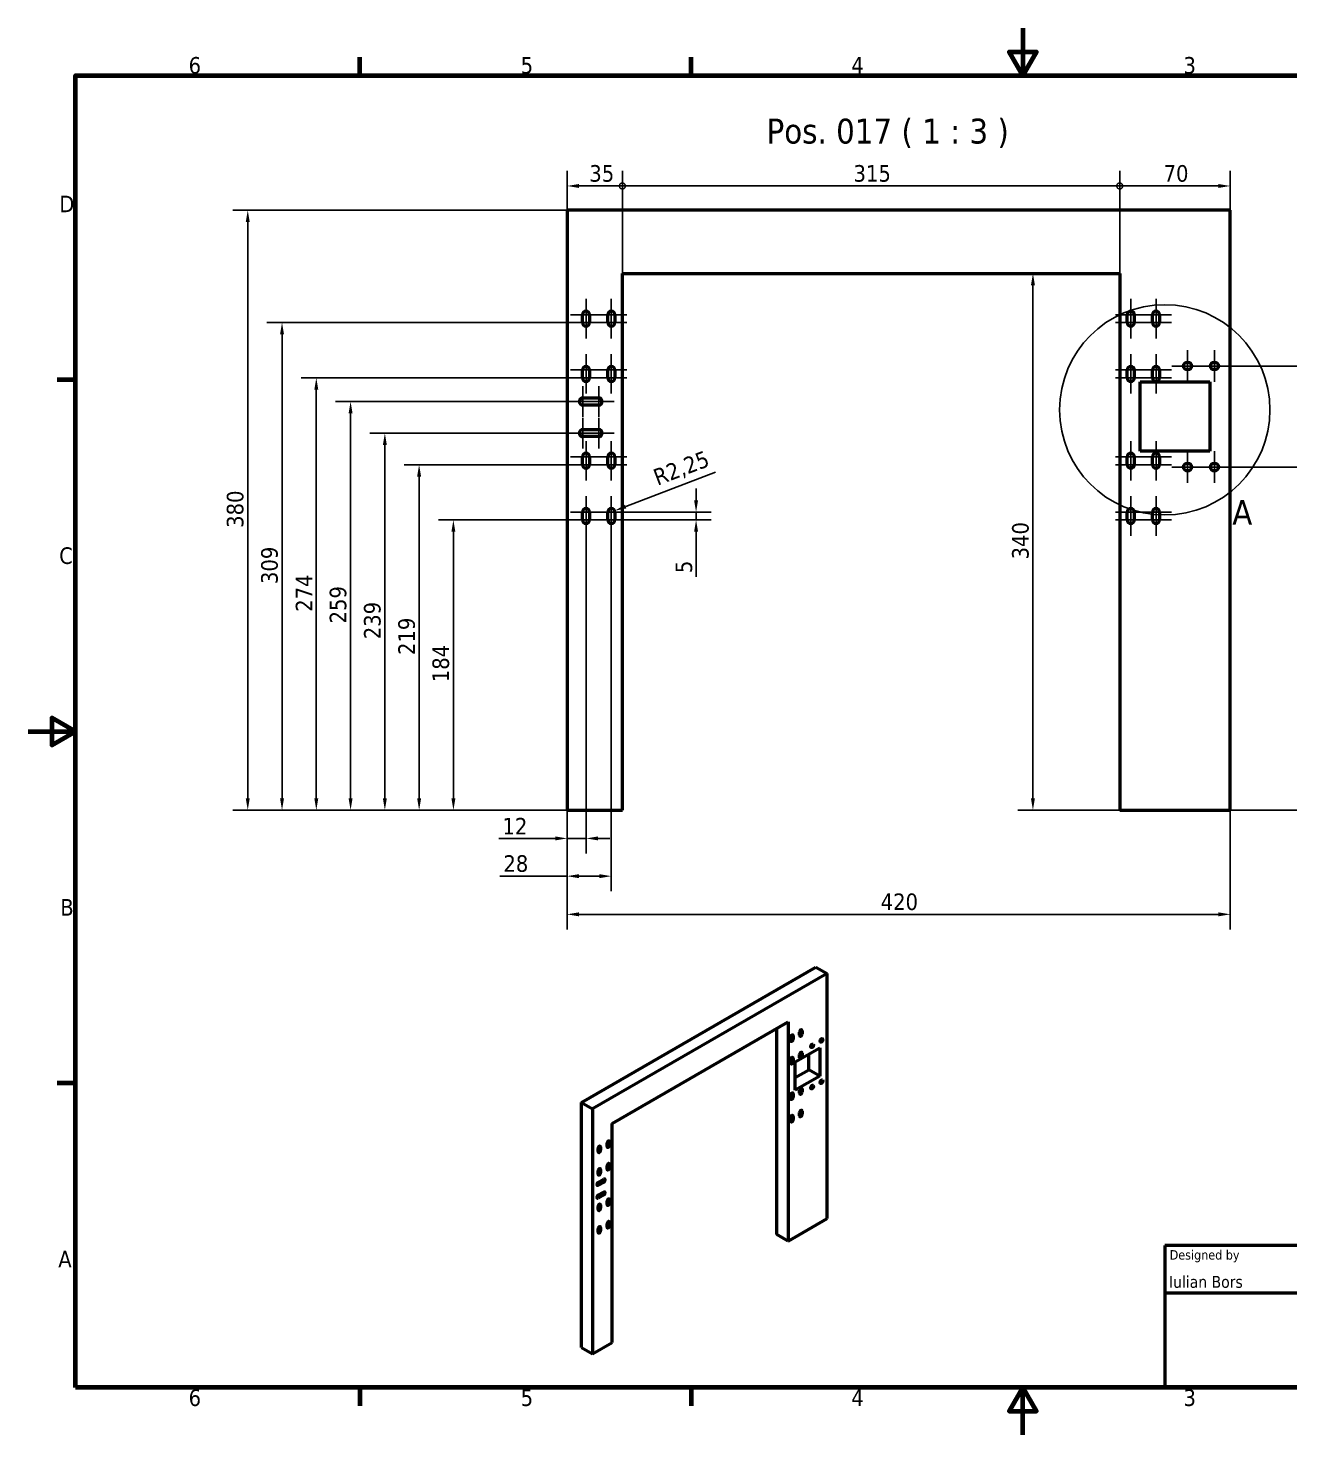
# Model space of a CAD drawing. Header units: millimetres. Extents: x 0 to 1260, y 0 to 891.
# Drawn here: x 0 to 799, y 0 to 891 of the extents above; entities that cross this region are included whole.
import ezdxf
from ezdxf.enums import TextEntityAlignment as Align

# ---------------------------------------------------------------- set-up
doc = ezdxf.new("R2010")
doc.units = ezdxf.units.MM
doc.header["$LTSCALE"] = 3
for name, color, linetype, lineweight in [('Border (ISO)', 7, 'Continuous', 70), ('Center Mark (ISO)', 7, 'Continuous', 25), ('Detail Boundary (ISO)', 7, 'Continuous', 25), ('Dimension (ISO)', 7, 'Continuous', 25), ('Symbol (ISO)', 7, 'Continuous', 25), ('Title (ISO)', 7, 'Continuous', 50), ('Visible (ISO)', 7, 'Continuous', 50), ('Visible Narrow (ISO)', 7, 'Continuous', 35)]:
    doc.layers.add(name, color=color, linetype=linetype, lineweight=lineweight)
doc.styles.add('Label Text (ISO)', font='tahoma.ttf')
doc.styles.add('Note Text (ISO)', font='tahoma.ttf')
doc.styles.add('Text Style39', font='tahoma.ttf')
doc.styles.add('Text Style41', font='tahoma.ttf')
doc.dimstyles.new('Default (ISO)', dxfattribs={"dimscale": 3, "dimtxt": 3.5, "dimasz": 2.5, "dimexe": 3.175, "dimexo": 0, "dimgap": 0.762, "dimtad": 1, "dimrnd": 1e-08, "dimzin": 0, "dimtxsty": 'Note Text (ISO)', "dimcen": 0.09, "dimdle": 10, "dimclrd": 256, "dimclre": 256, "dimclrt": 256, "dimazin": 0, "dimtfac": 1.001486, "dimtmove": 0, "dimatfit": 3, "dimfxl": 1, "dimtolj": 1, "dimtzin": 0, "dimlwd": -1, "dimlwe": -1, "dimarcsym": 0})

# ---------------------------------------------------------------- blocks, each defined once
blk = doc.blocks.new('Borders Default Border')
at = {"layer": 'Border (ISO)'}
for p, q in [((70, 287), (70, 290.9)), ((140, 287), (140, 290.9)), ((10, 222.75), (6.1, 222.75)), ((10, 74.25), (6.1, 74.25)), ((70, 10), (70, 6.1)), ((140, 10), (140, 6.1))]:
    blk.add_line(p, q, dxfattribs=at)
at = {"layer": 'Border (ISO)', "flags": 128}
for points in [[(210, 297), (210, 287), (207.11, 292), (212.89, 292), (210, 287)], [(10, 10), (10, 287), (410, 287), (410, 10), (10, 10)], [(0, 148.5), (10, 148.5), (5, 151.39), (5, 145.61), (10, 148.5)], [(210, 0), (210, 10), (207.11, 5), (212.89, 5), (210, 10)]]:
    blk.add_lwpolyline(points, dxfattribs=at)
at = {"layer": 'Border (ISO)', "char_height": 3.5, "attachment_point": 7, "style": 'Note Text (ISO)'}
for s, insert in [('6', (33.88, 287.33)), ('5', (103.98, 287.33)), ('4', (173.78, 287.4)), ('3', (243.91, 287.33)), ('D', (6.57, 258.13)), ('C', (6.56, 183.81)), ('B', (6.78, 109.63)), ('A', (6.36, 35.38)), ('6', (33.88, 6.03)), ('5', (103.98, 6.03)), ('4', (173.78, 6.1)), ('3', (243.91, 6.03))]:
    blk.add_mtext(s, dxfattribs=dict(at, insert=insert))
blk = doc.blocks.new('Title Blocks ISO')
at = {"layer": 'Title (ISO)'}
for p, q in [((270.07, 130), (100.07, 130)), ((100.07, 130), (100.07, 100)), ((132.07, 120), (132.07, 130)), ((157.07, 120), (157.07, 130)), ((197.07, 120), (197.07, 130)), ((220.07, 120), (220.07, 130)), ((250.07, 120), (250.07, 130)), ((270.07, 100), (270.07, 130)), ((100.07, 120), (270.07, 120)), ((175.07, 120), (175.07, 100)), ((270.07, 110), (175.07, 110)), ((235.07, 100), (235.07, 110)), ((250.07, 100), (250.07, 110)), ((100.07, 100), (270.07, 100))]:
    blk.add_line(p, q, dxfattribs=at)
at = {"layer": 'Title (ISO)', "style": 'Text Style41'}
for s, p in [('Designed by', (101.07, 129)), ('Checked by', (133.07, 129)), ('Approved by', (158.07, 129)), ('Date', (221.07, 129))]:
    blk.add_text(s, height=2, dxfattribs=at).set_placement(p, align=Align.TOP_LEFT)
blk.add_text('Date', height=2, dxfattribs=at).set_placement((196.07, 129), align=Align.TOP_RIGHT)
for s, p in [('Edition', (242.57, 109)), ('Sheet', (260.07, 109))]:
    blk.add_text(s, height=2, dxfattribs=at).set_placement(p, align=Align.TOP_CENTER)
at = {"layer": 'Title (ISO)', "style": 'Note Text (ISO)'}
blk.add_text('1 / 1 ', height=3.5, dxfattribs=at).set_placement((260.07, 103.5), align=Align.MIDDLE_CENTER)
at = {"layer": 'Title (ISO)'}
for tag, p, height, style in [('AUTHOR_001', (100.92, 121.05), 2.5, 'Text Style39'), ('CREATION_DATE_001', (220.89, 121.05), 2.5, 'Text Style39'), ('COMPANY_001', (128.19, 108.21), 3.5, 'Note Text (ISO)'), ('PART_NUMBER_001', (175.88, 103.25), 3.5, 'Note Text (ISO)')]:
    blk.add_attdef(tag, p, '', height=height, dxfattribs=dict(at, style=style))
at = {"layer": 'Title (ISO)', "style": 'Text Style39'}
for tag, p in [('CHECKED_BY', (133.07, 121)), ('ENG_APPROVED_BY', (158.07, 121))]:
    blk.add_attdef(tag, text='', height=2.5, dxfattribs=at).set_placement(p, align=Align.BOTTOM_LEFT)
blk.add_attdef('ENG_APPROVAL_DATE', text='', height=2.5, dxfattribs=at).set_placement((196.07, 121), align=Align.BOTTOM_RIGHT)
at = {"layer": 'Title (ISO)', "style": 'Note Text (ISO)'}
for tag, p in [('TITLE', (222.57, 115)), ('REVISION_NUMBER', (242.57, 103.5))]:
    blk.add_attdef(tag, text='', height=3.5, dxfattribs=at).set_placement(p, align=Align.MIDDLE_CENTER)
blk = doc.blocks.new('_DotSmall')
at = {"color": 0, "linetype": 'ByBlock', "const_width": 0.5}
blk.add_lwpolyline([(-0.0625, 0, 1), (0.0625, 0, 1)], format="xyb", close=True, dxfattribs=at)
blk = doc.blocks.new('*D6')
at = {"layer": 'Defpoints', "color": 0, "transparency": 16777216}
for p in [(376.34, 791.02), (341.34, 395.69), (376.34, 395.69)]:
    blk.add_point(p, dxfattribs=at)
at = {"layer": 'Dimension (ISO)', "transparency": 16777216}
for p, q in [((341.34, 395.69), (341.34, 800.55)), ((376.34, 395.69), (376.34, 800.55)), ((348.84, 791.02), (376.34, 791.02))]:
    blk.add_line(p, q, dxfattribs=at)
blk.add_solid([(348.84, 792.27), (348.84, 789.77), (341.34, 791.02)], dxfattribs=at)
at = {"layer": 'Dimension (ISO)', "transparency": 16777216, "xscale": 7.5, "yscale": 7.5, "zscale": 7.5}
blk.add_blockref('_DotSmall', (376.34, 791.02), dxfattribs=at)
at = {"layer": 'Dimension (ISO)', "transparency": 16777216, "insert": (355.42, 804.25), "char_height": 10.5, "attachment_point": 1, "style": 'Note Text (ISO)'}
blk.add_mtext('\\A1;35', dxfattribs=at)
blk = doc.blocks.new('*D8')
at = {"layer": 'Defpoints', "color": 0, "transparency": 16777216}
for p in [(691.34, 791.02), (376.34, 395.69), (691.34, 395.69)]:
    blk.add_point(p, dxfattribs=at)
at = {"layer": 'Dimension (ISO)', "transparency": 16777216}
for p, q in [((376.34, 395.69), (376.34, 800.55)), ((691.34, 395.69), (691.34, 800.55)), ((376.34, 791.02), (691.34, 791.02))]:
    blk.add_line(p, q, dxfattribs=at)
at = {"layer": 'Dimension (ISO)', "transparency": 16777216, "xscale": 7.5, "yscale": 7.5, "zscale": 7.5, "rotation": 180}
blk.add_blockref('_DotSmall', (376.34, 791.02), dxfattribs=at)
at = {"layer": 'Dimension (ISO)', "transparency": 16777216, "xscale": 7.5, "yscale": 7.5, "zscale": 7.5}
blk.add_blockref('_DotSmall', (691.34, 791.02), dxfattribs=at)
at = {"layer": 'Dimension (ISO)', "transparency": 16777216, "insert": (522.76, 804.25), "char_height": 10.5, "attachment_point": 1, "style": 'Note Text (ISO)'}
blk.add_mtext('\\A1;315', dxfattribs=at)
blk = doc.blocks.new('*D9')
at = {"layer": 'Defpoints', "color": 0, "transparency": 16777216}
for p in [(761.34, 791.02), (691.34, 395.69), (761.34, 395.69)]:
    blk.add_point(p, dxfattribs=at)
at = {"layer": 'Dimension (ISO)', "transparency": 16777216}
for p, q in [((691.34, 395.69), (691.34, 800.55)), ((761.34, 395.69), (761.34, 800.55)), ((691.34, 791.02), (753.84, 791.02))]:
    blk.add_line(p, q, dxfattribs=at)
blk.add_solid([(753.84, 792.27), (753.84, 789.77), (761.34, 791.02)], dxfattribs=at)
at = {"layer": 'Dimension (ISO)', "transparency": 16777216, "xscale": 7.5, "yscale": 7.5, "zscale": 7.5, "rotation": 180}
blk.add_blockref('_DotSmall', (691.34, 791.02), dxfattribs=at)
at = {"layer": 'Dimension (ISO)', "transparency": 16777216, "insert": (719.13, 804.24), "char_height": 10.5, "attachment_point": 1, "style": 'Note Text (ISO)'}
blk.add_mtext('\\A1;70', dxfattribs=at)
blk = doc.blocks.new('*D10')
at = {"layer": 'Defpoints', "color": 0, "transparency": 16777216}
for p in [(341.34, 395.69), (761.34, 395.69), (761.34, 329.69)]:
    blk.add_point(p, dxfattribs=at)
at = {"layer": 'Dimension (ISO)', "transparency": 16777216}
for p, q in [((341.34, 395.69), (341.34, 320.17)), ((761.34, 395.69), (761.34, 320.17)), ((348.84, 329.69), (753.84, 329.69))]:
    blk.add_line(p, q, dxfattribs=at)
for points in [[(348.84, 330.94), (348.84, 328.44), (341.34, 329.69)], [(753.84, 330.94), (753.84, 328.44), (761.34, 329.69)]]:
    blk.add_solid(points, dxfattribs=at)
at = {"layer": 'Dimension (ISO)', "transparency": 16777216, "insert": (539.95, 342.92), "char_height": 10.5, "attachment_point": 1, "style": 'Note Text (ISO)'}
blk.add_mtext('\\A1;420', dxfattribs=at)
blk = doc.blocks.new('*D11')
at = {"layer": 'Defpoints', "color": 0, "transparency": 16777216}
for p in [(269.34, 579.49), (343.59, 579.49), (341.34, 395.69)]:
    blk.add_point(p, dxfattribs=at)
at = {"layer": 'Dimension (ISO)', "transparency": 16777216}
for p, q in [((343.59, 579.49), (259.81, 579.49)), ((269.34, 403.19), (269.34, 571.99)), ((341.34, 395.69), (259.81, 395.69))]:
    blk.add_line(p, q, dxfattribs=at)
for points in [[(268.09, 571.99), (270.59, 571.99), (269.34, 579.49)], [(268.09, 403.19), (270.59, 403.19), (269.34, 395.69)]]:
    blk.add_solid(points, dxfattribs=at)
at = {"layer": 'Dimension (ISO)', "transparency": 16777216, "insert": (256.07, 476.74), "char_height": 10.5, "attachment_point": 1, "rotation": 90, "style": 'Note Text (ISO)'}
blk.add_mtext('\\A1;184', dxfattribs=at)
blk = doc.blocks.new('*D12')
at = {"layer": 'Defpoints', "color": 0, "transparency": 16777216}
for p in [(247.63, 614.49), (343.59, 614.49), (341.34, 395.69)]:
    blk.add_point(p, dxfattribs=at)
at = {"layer": 'Dimension (ISO)', "transparency": 16777216}
for p, q in [((343.59, 614.49), (238.11, 614.49)), ((247.63, 403.19), (247.63, 606.99)), ((341.34, 395.69), (238.11, 395.69))]:
    blk.add_line(p, q, dxfattribs=at)
for points in [[(246.38, 606.99), (248.88, 606.99), (247.63, 614.49)], [(246.38, 403.19), (248.88, 403.19), (247.63, 395.69)]]:
    blk.add_solid(points, dxfattribs=at)
at = {"layer": 'Dimension (ISO)', "transparency": 16777216, "insert": (234.42, 493.95), "char_height": 10.5, "attachment_point": 1, "rotation": 90, "style": 'Note Text (ISO)'}
blk.add_mtext('\\A1;219', dxfattribs=at)
blk = doc.blocks.new('*D13')
at = {"layer": 'Defpoints', "color": 0, "transparency": 16777216}
for p in [(225.92, 634.5), (346.34, 634.5), (341.34, 395.69)]:
    blk.add_point(p, dxfattribs=at)
at = {"layer": 'Dimension (ISO)', "transparency": 16777216}
for p, q in [((346.34, 634.5), (216.4, 634.5)), ((225.92, 403.19), (225.92, 627)), ((341.34, 395.69), (216.4, 395.69))]:
    blk.add_line(p, q, dxfattribs=at)
for points in [[(224.67, 627), (227.17, 627), (225.92, 634.5)], [(224.67, 403.19), (227.17, 403.19), (225.92, 395.69)]]:
    blk.add_solid(points, dxfattribs=at)
at = {"layer": 'Dimension (ISO)', "transparency": 16777216, "insert": (212.7, 503.96), "char_height": 10.5, "attachment_point": 1, "rotation": 90, "style": 'Note Text (ISO)'}
blk.add_mtext('\\A1;239', dxfattribs=at)
blk = doc.blocks.new('*D14')
at = {"layer": 'Defpoints', "color": 0, "transparency": 16777216}
for p in [(204.21, 654.5), (341.59, 654.5), (341.34, 395.69)]:
    blk.add_point(p, dxfattribs=at)
at = {"layer": 'Dimension (ISO)', "transparency": 16777216}
for p, q in [((341.59, 654.5), (194.69, 654.5)), ((204.21, 403.19), (204.21, 647)), ((341.34, 395.69), (194.69, 395.69))]:
    blk.add_line(p, q, dxfattribs=at)
for points in [[(202.96, 647), (205.46, 647), (204.21, 654.5)], [(202.96, 403.19), (205.46, 403.19), (204.21, 395.69)]]:
    blk.add_solid(points, dxfattribs=at)
at = {"layer": 'Dimension (ISO)', "transparency": 16777216, "insert": (190.99, 513.96), "char_height": 10.5, "attachment_point": 1, "rotation": 90, "style": 'Note Text (ISO)'}
blk.add_mtext('\\A1;259', dxfattribs=at)
blk = doc.blocks.new('*D15')
at = {"layer": 'Defpoints', "color": 0, "transparency": 16777216}
for p in [(182.5, 669.49), (343.59, 669.49), (341.34, 395.69)]:
    blk.add_point(p, dxfattribs=at)
at = {"layer": 'Dimension (ISO)', "transparency": 16777216}
for p, q in [((343.59, 669.49), (172.98, 669.49)), ((182.5, 403.19), (182.5, 661.99)), ((341.34, 395.69), (172.98, 395.69))]:
    blk.add_line(p, q, dxfattribs=at)
for points in [[(181.25, 661.99), (183.75, 661.99), (182.5, 669.49)], [(181.25, 403.19), (183.75, 403.19), (182.5, 395.69)]]:
    blk.add_solid(points, dxfattribs=at)
at = {"layer": 'Dimension (ISO)', "transparency": 16777216, "insert": (169.5, 521.33), "char_height": 10.5, "attachment_point": 1, "rotation": 90, "style": 'Note Text (ISO)'}
blk.add_mtext('\\A1;274', dxfattribs=at)
blk = doc.blocks.new('*D16')
at = {"layer": 'Defpoints', "color": 0, "transparency": 16777216}
for p in [(160.8, 704.49), (343.59, 704.49), (341.34, 395.69)]:
    blk.add_point(p, dxfattribs=at)
at = {"layer": 'Dimension (ISO)', "transparency": 16777216}
for p, q in [((343.59, 704.49), (151.27, 704.49)), ((160.8, 403.19), (160.8, 696.99)), ((341.34, 395.69), (151.27, 395.69))]:
    blk.add_line(p, q, dxfattribs=at)
for points in [[(159.55, 696.99), (162.05, 696.99), (160.8, 704.49)], [(159.55, 403.19), (162.05, 403.19), (160.8, 395.69)]]:
    blk.add_solid(points, dxfattribs=at)
at = {"layer": 'Dimension (ISO)', "transparency": 16777216, "insert": (147.57, 538.91), "char_height": 10.5, "attachment_point": 1, "rotation": 90, "style": 'Note Text (ISO)'}
blk.add_mtext('\\A1;309', dxfattribs=at)
blk = doc.blocks.new('*D17')
at = {"layer": 'Defpoints', "color": 0, "transparency": 16777216}
for p in [(139.09, 775.69), (341.34, 775.69), (341.34, 395.69)]:
    blk.add_point(p, dxfattribs=at)
at = {"layer": 'Dimension (ISO)', "transparency": 16777216}
for p, q in [((341.34, 775.69), (129.56, 775.69)), ((139.09, 403.19), (139.09, 768.19)), ((341.34, 395.69), (129.56, 395.69))]:
    blk.add_line(p, q, dxfattribs=at)
for points in [[(137.84, 768.19), (140.34, 768.19), (139.09, 775.69)], [(137.84, 403.19), (140.34, 403.19), (139.09, 395.69)]]:
    blk.add_solid(points, dxfattribs=at)
at = {"layer": 'Dimension (ISO)', "transparency": 16777216, "insert": (125.82, 574.5), "char_height": 10.5, "attachment_point": 1, "rotation": 90, "style": 'Note Text (ISO)'}
blk.add_mtext('\\A1;380', dxfattribs=at)
blk = doc.blocks.new('*D18')
at = {"layer": 'Defpoints', "color": 0, "transparency": 16777216}
for p in [(379.09, 584.49), (379.09, 579.49), (423.04, 579.49)]:
    blk.add_point(p, dxfattribs=at)
at = {"layer": 'Dimension (ISO)', "transparency": 16777216}
for p, q in [((423.04, 591.99), (423.04, 599.49)), ((379.09, 584.49), (432.56, 584.49)), ((379.09, 579.49), (432.56, 579.49)), ((423.04, 584.49), (423.04, 579.49)), ((423.04, 571.99), (423.04, 543.51))]:
    blk.add_line(p, q, dxfattribs=at)
for points in [[(421.79, 591.99), (424.29, 591.99), (423.04, 584.49)], [(421.79, 571.99), (424.29, 571.99), (423.04, 579.49)]]:
    blk.add_solid(points, dxfattribs=at)
at = {"layer": 'Dimension (ISO)', "transparency": 16777216, "insert": (410.03, 545.8), "char_height": 10.5, "attachment_point": 1, "rotation": 90, "style": 'Note Text (ISO)'}
blk.add_mtext('\\A1;5', dxfattribs=at)
blk = doc.blocks.new('*D19')
at = {"layer": 'Defpoints', "color": 0, "transparency": 16777216}
for p in [(369.34, 584.49), (371.44, 585.29)]:
    blk.add_point(p, dxfattribs=at)
at = {"layer": 'Dimension (ISO)', "transparency": 16777216}
blk.add_line((435.4, 609.67), (378.45, 587.97), dxfattribs=at)
blk.add_solid([(378, 589.13), (378.89, 586.8), (371.44, 585.29)], dxfattribs=at)
at = {"layer": 'Dimension (ISO)', "transparency": 16777216, "insert": (394.84, 610.92), "char_height": 10.5, "attachment_point": 1, "rotation": 20.85786, "style": 'Note Text (ISO)'}
blk.add_mtext('\\A1;R2,25', dxfattribs=at)
blk = doc.blocks.new('*D20')
at = {"layer": 'Defpoints', "color": 0, "transparency": 16777216}
for p in [(636.37, 735.69), (636.37, 395.69), (691.34, 395.69)]:
    blk.add_point(p, dxfattribs=at)
at = {"layer": 'Dimension (ISO)', "transparency": 16777216}
for p, q in [((636.37, 728.19), (636.37, 403.19)), ((691.34, 395.69), (626.84, 395.69))]:
    blk.add_line(p, q, dxfattribs=at)
for points in [[(635.12, 728.19), (637.62, 728.19), (636.37, 735.69)], [(635.12, 403.19), (637.62, 403.19), (636.37, 395.69)]]:
    blk.add_solid(points, dxfattribs=at)
at = {"layer": 'Dimension (ISO)', "transparency": 16777216, "insert": (623.15, 554.5), "char_height": 10.5, "attachment_point": 1, "rotation": 90, "style": 'Note Text (ISO)'}
blk.add_mtext('\\A1;340', dxfattribs=at)
blk = doc.blocks.new('*D21')
at = {"layer": 'Defpoints', "color": 0, "transparency": 16777216}
for p in [(353.34, 569.49), (341.34, 395.69), (353.34, 377.78)]:
    blk.add_point(p, dxfattribs=at)
at = {"layer": 'Dimension (ISO)', "transparency": 16777216}
for p, q in [((353.34, 569.49), (353.34, 368.25)), ((341.34, 395.69), (341.34, 368.25)), ((333.84, 377.78), (298.13, 377.78)), ((353.34, 377.78), (341.34, 377.78)), ((360.84, 377.78), (368.34, 377.78))]:
    blk.add_line(p, q, dxfattribs=at)
for points in [[(333.84, 379.03), (333.84, 376.53), (341.34, 377.78)], [(360.84, 379.03), (360.84, 376.53), (353.34, 377.78)]]:
    blk.add_solid(points, dxfattribs=at)
at = {"layer": 'Dimension (ISO)', "transparency": 16777216, "insert": (300.42, 390.78), "char_height": 10.5, "attachment_point": 1, "style": 'Note Text (ISO)'}
blk.add_mtext('\\A1;12', dxfattribs=at)
blk = doc.blocks.new('*D22')
at = {"layer": 'Defpoints', "color": 0, "transparency": 16777216}
for p in [(369.34, 569.49), (341.34, 395.69), (369.34, 353.87)]:
    blk.add_point(p, dxfattribs=at)
at = {"layer": 'Dimension (ISO)', "transparency": 16777216}
for p, q in [((369.34, 569.49), (369.34, 344.34)), ((341.34, 395.69), (341.34, 344.34)), ((341.34, 353.87), (298.72, 353.87)), ((361.84, 353.87), (348.84, 353.87))]:
    blk.add_line(p, q, dxfattribs=at)
for points in [[(348.84, 355.12), (348.84, 352.62), (341.34, 353.87)], [(361.84, 355.12), (361.84, 352.62), (369.34, 353.87)]]:
    blk.add_solid(points, dxfattribs=at)
at = {"layer": 'Dimension (ISO)', "transparency": 16777216, "insert": (301, 367.13), "char_height": 10.5, "attachment_point": 1, "style": 'Note Text (ISO)'}
blk.add_mtext('\\A1;28', dxfattribs=at)
blk = doc.blocks.new('2dDetail0')
at = {"layer": 'Detail Boundary (ISO)'}
blk.add_circle((239.96, 216.41), 22.2, dxfattribs=at)
at = {"layer": 'Detail Boundary (ISO)', "insert": (254.21, 192.14), "char_height": 5.25, "attachment_point": 7, "style": 'Label Text (ISO)'}
blk.add_mtext('A', dxfattribs=at)
blk = doc.blocks.new('*D28')
at = {"layer": 'Defpoints', "color": 0, "transparency": 16777216}
for p in [(761.34, 613), (857.79, 613), (761.34, 395.69)]:
    blk.add_point(p, dxfattribs=at)
at = {"layer": 'Dimension (ISO)', "transparency": 16777216}
for p, q in [((761.34, 613), (867.31, 613)), ((857.79, 403.19), (857.79, 605.5)), ((761.34, 395.69), (867.31, 395.69))]:
    blk.add_line(p, q, dxfattribs=at)
for points in [[(856.54, 605.5), (859.04, 605.5), (857.79, 613)], [(856.54, 403.19), (859.04, 403.19), (857.79, 395.69)]]:
    blk.add_solid(points, dxfattribs=at)
at = {"layer": 'Dimension (ISO)', "transparency": 16777216, "insert": (844.78, 493.17), "char_height": 10.5, "attachment_point": 1, "rotation": 90, "style": 'Note Text (ISO)'}
blk.add_mtext('\\A1;217', dxfattribs=at)
blk = doc.blocks.new('*D29')
at = {"layer": 'Defpoints', "color": 0, "transparency": 16777216}
for p in [(761.34, 677), (879.49, 677), (761.34, 395.69)]:
    blk.add_point(p, dxfattribs=at)
at = {"layer": 'Dimension (ISO)', "transparency": 16777216}
for p, q in [((761.34, 677), (889.02, 677)), ((879.49, 403.19), (879.49, 669.5)), ((761.34, 395.69), (889.02, 395.69))]:
    blk.add_line(p, q, dxfattribs=at)
for points in [[(878.24, 669.5), (880.74, 669.5), (879.49, 677)], [(878.24, 403.19), (880.74, 403.19), (879.49, 395.69)]]:
    blk.add_solid(points, dxfattribs=at)
at = {"layer": 'Dimension (ISO)', "transparency": 16777216, "insert": (866.23, 525.49), "char_height": 10.5, "attachment_point": 1, "rotation": 90, "style": 'Note Text (ISO)'}
blk.add_mtext('\\A1;281', dxfattribs=at)

msp = doc.modelspace()

# ---------------------------------------------------------------- linework, layer by layer
at = {"layer": 'Center Mark (ISO)', "linetype": 'Continuous'}
for p, q in [((353.339, 719.494), (353.339, 694.744)), ((353.339, 719.244), (353.339, 694.494)), ((369.339, 719.494), (369.339, 694.744)), ((369.339, 719.244), (369.339, 694.494)), ((698.339, 719.494), (698.339, 694.744)), ((698.339, 719.244), (698.339, 694.494)), ((714.339, 719.494), (714.339, 694.744)), ((714.339, 719.244), (714.339, 694.494)), ((363.089, 709.494), (343.589, 709.494)), ((363.089, 704.494), (343.589, 704.494)), ((379.089, 709.494), (359.589, 709.494)), ((379.089, 704.494), (359.589, 704.494)), ((708.089, 709.494), (688.589, 709.494)), ((708.089, 704.494), (688.589, 704.494)), ((724.089, 709.494), (704.589, 709.494)), ((724.089, 704.494), (704.589, 704.494)), ((734.339, 687), (734.339, 667)), ((751.339, 687), (751.339, 667)), ((353.339, 684.494), (353.339, 659.744)), ((353.339, 684.244), (353.339, 659.494)), ((369.339, 684.494), (369.339, 659.744)), ((369.339, 684.244), (369.339, 659.494)), ((698.339, 684.494), (698.339, 659.744)), ((698.339, 684.244), (698.339, 659.494)), ((714.339, 684.494), (714.339, 659.744)), ((714.339, 684.244), (714.339, 659.494)), ((363.089, 674.494), (343.589, 674.494)), ((363.089, 669.494), (343.589, 669.494)), ((379.089, 674.494), (359.589, 674.494)), ((379.089, 669.494), (359.589, 669.494)), ((708.089, 674.494), (688.589, 674.494)), ((708.089, 669.494), (688.589, 669.494)), ((724.089, 674.494), (704.589, 674.494)), ((724.089, 669.494), (704.589, 669.494)), ((744.339, 677), (724.339, 677)), ((761.339, 677), (741.339, 677)), ((351.339, 664.25), (351.339, 644.75)), ((361.339, 664.25), (361.339, 644.75)), ((366.339, 654.5), (341.589, 654.5)), ((371.089, 654.5), (346.339, 654.5)), ((351.339, 644.25), (351.339, 624.75)), ((361.339, 644.25), (361.339, 624.75)), ((366.339, 634.5), (341.589, 634.5)), ((371.089, 634.5), (346.339, 634.5)), ((353.339, 629.494), (353.339, 604.744)), ((353.339, 629.244), (353.339, 604.494)), ((369.339, 629.494), (369.339, 604.744)), ((369.339, 629.244), (369.339, 604.494)), ((698.339, 629.494), (698.339, 604.744)), ((698.339, 629.244), (698.339, 604.494)), ((714.339, 629.494), (714.339, 604.744)), ((714.339, 629.244), (714.339, 604.494)), ((363.089, 619.494), (343.589, 619.494)), ((379.089, 619.494), (359.589, 619.494)), ((708.089, 619.494), (688.589, 619.494)), ((724.089, 619.494), (704.589, 619.494)), ((734.339, 623), (734.339, 603)), ((751.339, 623), (751.339, 603)), ((363.089, 614.494), (343.589, 614.494)), ((379.089, 614.494), (359.589, 614.494)), ((708.089, 614.494), (688.589, 614.494)), ((724.089, 614.494), (704.589, 614.494)), ((744.339, 613), (724.339, 613)), ((761.339, 613), (741.339, 613)), ((353.339, 594.494), (353.339, 569.744)), ((353.339, 594.244), (353.339, 569.494)), ((369.339, 594.494), (369.339, 569.744)), ((369.339, 594.244), (369.339, 569.494)), ((698.339, 594.494), (698.339, 569.744)), ((698.339, 594.244), (698.339, 569.494)), ((714.339, 594.494), (714.339, 569.744)), ((714.339, 594.244), (714.339, 569.494)), ((363.089, 584.494), (343.589, 584.494)), ((363.089, 579.494), (343.589, 579.494)), ((379.089, 584.494), (359.589, 584.494)), ((379.089, 579.494), (359.589, 579.494)), ((708.089, 584.494), (688.589, 584.494)), ((708.089, 579.494), (688.589, 579.494)), ((724.089, 584.494), (704.589, 584.494)), ((724.089, 579.494), (704.589, 579.494))]:
    msp.add_line(p, q, dxfattribs=at)
at = {"layer": 'Visible (ISO)'}
for p, q in [((761.339, 775.694), (341.339, 775.694)), ((341.339, 775.694), (341.339, 395.694)), ((761.339, 395.694), (761.339, 775.694)), ((376.339, 735.694), (691.339, 735.694)), ((376.339, 395.694), (376.339, 735.694)), ((691.339, 735.694), (691.339, 395.694)), ((351.089, 704.494), (351.089, 709.494)), ((355.589, 709.494), (355.589, 704.494)), ((367.089, 704.494), (367.089, 709.494)), ((371.589, 709.494), (371.589, 704.494)), ((696.089, 704.494), (696.089, 709.494)), ((700.589, 709.494), (700.589, 704.494)), ((712.089, 704.494), (712.089, 709.494)), ((716.589, 709.494), (716.589, 704.494)), ((351.089, 669.494), (351.089, 674.494)), ((355.589, 674.494), (355.589, 669.494)), ((367.089, 669.494), (367.089, 674.494)), ((371.589, 674.494), (371.589, 669.494)), ((696.089, 669.494), (696.089, 674.494)), ((700.589, 674.494), (700.589, 669.494)), ((712.089, 669.494), (712.089, 674.494)), ((716.589, 674.494), (716.589, 669.494)), ((704.339, 623), (704.339, 667)), ((704.339, 667), (748.339, 667)), ((748.339, 667), (748.339, 623)), ((351.339, 656.75), (361.339, 656.75)), ((361.339, 652.25), (351.339, 652.25)), ((351.339, 636.75), (361.339, 636.75)), ((361.339, 632.25), (351.339, 632.25)), ((351.089, 614.494), (351.089, 619.494)), ((355.589, 619.494), (355.589, 614.494)), ((367.089, 614.494), (367.089, 619.494)), ((371.589, 619.494), (371.589, 614.494)), ((696.089, 614.494), (696.089, 619.494)), ((700.589, 619.494), (700.589, 614.494)), ((748.339, 623), (704.339, 623)), ((712.089, 614.494), (712.089, 619.494)), ((716.589, 619.494), (716.589, 614.494)), ((351.089, 579.494), (351.089, 584.494)), ((355.589, 584.494), (355.589, 579.494)), ((367.089, 579.494), (367.089, 584.494)), ((371.589, 584.494), (371.589, 579.494)), ((696.089, 579.494), (696.089, 584.494)), ((700.589, 584.494), (700.589, 579.494)), ((712.089, 579.494), (712.089, 584.494)), ((716.589, 584.494), (716.589, 579.494)), ((341.339, 395.694), (376.339, 395.694)), ((691.339, 395.694), (761.339, 395.694)), ((350.467, 210.544), (498.959, 296.276)), ((498.959, 296.276), (506.03, 292.193)), ((506.03, 292.193), (357.538, 206.461)), ((506.03, 137.059), (506.03, 292.193)), ((369.912, 197.275), (481.282, 261.575)), ((481.282, 261.575), (481.282, 122.77)), ((474.211, 126.853), (474.211, 257.492)), ((482.961, 249.807), (482.961, 251.848)), ((484.552, 252.767), (484.552, 250.725)), ((488.618, 253.073), (488.618, 255.114)), ((490.209, 256.033), (490.209, 253.991)), ((485.878, 236.184), (501.434, 245.165)), ((488.618, 238.784), (488.618, 240.825)), ((490.209, 241.744), (490.209, 239.703)), ((494.363, 231.285), (494.363, 241.083)), ((501.434, 245.165), (501.434, 227.203)), ((482.961, 235.518), (482.961, 237.559)), ((484.552, 238.478), (484.552, 236.437)), ((485.878, 218.221), (485.878, 236.184)), ((485.878, 226.386), (494.363, 231.285)), ((501.434, 227.203), (485.878, 218.221)), ((501.434, 227.203), (494.363, 231.285)), ((482.961, 213.064), (482.961, 215.106)), ((484.552, 216.024), (484.552, 213.983)), ((488.618, 216.33), (488.618, 218.372)), ((490.209, 219.29), (490.209, 217.249)), ((350.467, 55.409), (350.467, 210.544)), ((350.467, 210.544), (357.538, 206.461)), ((357.538, 206.461), (357.538, 51.327)), ((490.209, 205.002), (490.209, 202.96)), ((369.912, 58.471), (369.912, 197.275)), ((482.961, 198.776), (482.961, 200.817)), ((484.552, 201.736), (484.552, 199.694)), ((488.618, 202.042), (488.618, 204.083)), ((360.985, 179.384), (360.985, 181.425)), ((362.576, 182.344), (362.576, 180.303)), ((366.642, 182.65), (366.642, 184.691)), ((368.233, 185.61), (368.233, 183.569)), ((366.642, 168.361), (366.642, 170.403)), ((368.233, 171.321), (368.233, 169.28)), ((360.985, 165.095), (360.985, 167.137)), ((361.073, 159.944), (364.609, 161.985)), ((362.576, 168.055), (362.576, 166.014)), ((364.609, 160.148), (361.073, 158.106)), ((361.073, 151.779), (364.609, 153.82)), ((364.609, 151.983), (361.073, 149.942)), ((360.985, 142.642), (360.985, 144.683)), ((362.576, 145.601), (362.576, 143.56)), ((366.642, 145.908), (366.642, 147.949)), ((368.233, 148.867), (368.233, 146.826)), ((366.642, 131.619), (366.642, 133.66)), ((368.233, 134.579), (368.233, 132.537)), ((481.282, 122.77), (506.03, 137.059)), ((360.985, 128.353), (360.985, 130.394)), ((362.576, 131.313), (362.576, 129.271)), ((481.282, 122.77), (474.211, 126.853)), ((350.467, 55.409), (357.538, 51.327)), ((357.538, 51.327), (369.912, 58.471))]:
    msp.add_line(p, q, dxfattribs=at)
for centre in [(734.339, 677), (751.339, 677), (734.339, 613), (751.339, 613)]:
    msp.add_circle(centre, 2.5, dxfattribs=at)
for centre, start, end in [((353.339, 709.494), 0, 180), ((353.339, 704.494), 180, 0), ((369.339, 709.494), 0, 180), ((369.339, 704.494), 180, 0), ((698.339, 709.494), 0, 180), ((698.339, 704.494), 180, 0), ((714.339, 709.494), 0, 180), ((714.339, 704.494), 180, 0), ((353.339, 674.494), 0, 180), ((353.339, 669.494), 180, 0), ((369.339, 674.494), 0, 180), ((369.339, 669.494), 180, 0), ((698.339, 674.494), 0, 180), ((698.339, 669.494), 180, 0), ((714.339, 674.494), 0, 180), ((714.339, 669.494), 180, 0), ((351.339, 654.5), 90, 270), ((361.339, 654.5), 270, 90), ((351.339, 634.5), 90, 270), ((361.339, 634.5), 270, 90), ((353.339, 619.494), 0, 180), ((369.339, 619.494), 0, 180), ((698.339, 619.494), 0, 180), ((714.339, 619.494), 0, 180), ((353.339, 614.494), 180, 0), ((369.339, 614.494), 180, 0), ((698.339, 614.494), 180, 0), ((714.339, 614.494), 180, 0), ((353.339, 584.494), 0, 180), ((353.339, 579.494), 180, 0), ((369.339, 584.494), 0, 180), ((369.339, 579.494), 180, 0), ((698.339, 584.494), 0, 180), ((698.339, 579.494), 180, 0), ((714.339, 584.494), 0, 180), ((714.339, 579.494), 180, 0)]:
    msp.add_arc(centre, 2.25, start, end, dxfattribs=at)
for centre, major_axis, start_param, end_param in [((483.757, 252.307), (0.563, 0.974), 5.4977871, 8.6393798), ((483.757, 250.266), (-0.563, -0.974), 5.4977871, 8.6393798), ((489.413, 255.573), (0.563, 0.974), 5.4977871, 8.6393798), ((489.413, 253.532), (-0.563, -0.974), 5.4977871, 8.6393798), ((489.413, 241.285), (0.563, 0.974), 5.4977871, 8.6393798), ((483.757, 238.019), (0.563, 0.974), 5.4977871, 8.6393798), ((483.757, 235.977), (-0.563, -0.974), 5.4977871, 8.6393798), ((489.413, 239.243), (-0.563, -0.974), 5.4977871, 8.6393798), ((483.757, 215.565), (0.563, 0.974), 5.4977871, 8.6393798), ((483.757, 213.524), (-0.563, -0.974), 5.4977871, 8.6393798), ((489.413, 218.831), (0.563, 0.974), 5.4977871, 8.6393798), ((489.413, 216.79), (-0.563, -0.974), 5.4977871, 8.6393798), ((489.413, 204.542), (0.563, 0.974), 5.4977871, 8.6393798), ((483.757, 201.276), (0.563, 0.974), 5.4977871, 8.6393798), ((483.757, 199.235), (-0.563, -0.974), 5.4977871, 8.6393798), ((489.413, 202.501), (-0.563, -0.974), 5.4977871, 8.6393798), ((361.781, 181.884), (0.563, 0.974), 5.4977871, 8.6393798), ((361.781, 179.843), (-0.563, -0.974), 5.4977871, 8.6393798), ((367.437, 185.15), (0.563, 0.974), 5.4977871, 8.6393798), ((367.437, 183.109), (-0.563, -0.974), 5.4977871, 8.6393798), ((367.437, 170.862), (0.563, 0.974), 5.4977871, 8.6393798), ((361.781, 167.596), (0.563, 0.974), 5.4977871, 8.6393798), ((361.781, 165.555), (-0.563, -0.974), 5.4977871, 8.6393798), ((364.609, 161.066), (0.563, 0.974), 3.9269908, 7.0685835), ((367.437, 168.821), (-0.563, -0.974), 5.4977871, 8.6393798), ((361.073, 159.025), (-0.563, -0.974), 3.9269908, 7.0685835), ((361.073, 150.86), (-0.563, -0.974), 3.9269908, 7.0685835), ((364.609, 152.901), (0.563, 0.974), 3.9269908, 7.0685835), ((361.781, 145.142), (0.563, 0.974), 5.4977871, 8.6393798), ((361.781, 143.101), (-0.563, -0.974), 5.4977871, 8.6393798), ((367.437, 148.408), (0.563, 0.974), 5.4977871, 8.6393798), ((367.437, 146.367), (-0.563, -0.974), 5.4977871, 8.6393798), ((367.437, 134.119), (0.563, 0.974), 5.4977871, 8.6393798), ((361.781, 130.853), (0.563, 0.974), 5.4977871, 8.6393798), ((361.781, 128.812), (-0.563, -0.974), 5.4977871, 8.6393798), ((367.437, 132.078), (-0.563, -0.974), 5.4977871, 8.6393798)]:
    msp.add_ellipse(centre, major_axis=major_axis, ratio=0.5773503, start_param=start_param, end_param=end_param, dxfattribs=at)
for centre in [(502.495, 249.86), (496.484, 246.39), (502.495, 223.732), (496.484, 220.262)]:
    msp.add_ellipse(centre, major_axis=(0.625, 1.083), ratio=0.5773503, dxfattribs=at)
at = {"layer": 'Visible Narrow (ISO)'}
for p, q in [((482.961, 251.644), (484.552, 250.725)), ((483.757, 253.226), (484.552, 252.767)), ((488.618, 254.91), (490.209, 253.991)), ((489.413, 256.492), (490.209, 256.033)), ((488.618, 240.621), (490.209, 239.703)), ((489.413, 242.203), (490.209, 241.744)), ((482.961, 237.355), (484.552, 236.437)), ((483.757, 238.937), (484.552, 238.478)), ((482.961, 214.902), (484.552, 213.983)), ((483.757, 216.484), (484.552, 216.024)), ((488.618, 218.168), (490.209, 217.249)), ((489.413, 219.75), (490.209, 219.29)), ((489.413, 205.461), (490.209, 205.002)), ((482.961, 200.613), (484.552, 199.694)), ((483.757, 202.195), (484.552, 201.736)), ((488.618, 203.879), (490.209, 202.96)), ((360.985, 181.221), (362.576, 180.303)), ((361.781, 182.803), (362.576, 182.344)), ((366.642, 184.487), (368.233, 183.569)), ((367.437, 186.069), (368.233, 185.61)), ((366.642, 170.198), (368.233, 169.28)), ((367.437, 171.78), (368.233, 171.321)), ((360.985, 166.932), (362.576, 166.014)), ((361.781, 168.514), (362.576, 168.055)), ((363.018, 161.066), (364.609, 160.148)), ((360.278, 158.566), (361.073, 158.106)), ((363.018, 152.901), (364.609, 151.983)), ((360.278, 150.401), (361.073, 149.942)), ((360.985, 144.479), (362.576, 143.56)), ((361.781, 146.061), (362.576, 145.601)), ((366.642, 147.745), (368.233, 146.826)), ((367.437, 149.327), (368.233, 148.867)), ((367.437, 135.038), (368.233, 134.579)), ((360.985, 130.19), (362.576, 129.271)), ((361.781, 131.772), (362.576, 131.313)), ((366.642, 133.456), (368.233, 132.537))]:
    msp.add_line(p, q, dxfattribs=at)

# ---------------------------------------------------------------- block references
at = {"xscale": 3, "yscale": 3, "zscale": 3}
msp.add_blockref('Borders Default Border', (0, 0), dxfattribs=at)
msp.add_blockref('Title Blocks ISO', (419.786, -270), dxfattribs=at).add_auto_attribs({'PART_NUMBER_001': '0005-00-16', 'COMPANY_001': 'Pos. 017', 'AUTHOR_001': 'Iulian Bors', 'CREATION_DATE_001': '29-Dec-20'})
at = {"layer": 'Detail Boundary (ISO)', "xscale": 3, "yscale": 3, "zscale": 3}
msp.add_blockref('2dDetail0', (0, 0), dxfattribs=at)

# ---------------------------------------------------------------- texts
at = {"layer": 'Symbol (ISO)', "insert": (467.674, 815.065), "char_height": 15.75, "attachment_point": 7, "style": 'Label Text (ISO)'}
msp.add_mtext('Pos. 017 ( 1 : 3 )', dxfattribs=at)

# ---------------------------------------------------------------- dimensions: what is measured, and where the dimension line sits
at = {"layer": 'Dimension (ISO)'}
for base, p1, p2, angle, override, picture, middle in [((376.339, 791.023), (341.339, 395.694), (376.339, 395.694), 180, {"dimgap": 0.762, "dimdec": 0, "dimblk2": 'DotSmall', "dimsah": 1, "dimdle": 0, "dimtol": 0, "dimlim": 0, "dimtp": 0, "dimtm": 0, "dimtdec": 2, "dimtofl": 0, "dimatfit": 1}, '*D6', (362.589, 791.023)), ((691.339, 791.023), (376.339, 395.694), (691.339, 395.694), 180, {"dimgap": 0.762, "dimdec": 0, "dimblk1": 'DotSmall', "dimblk2": 'DotSmall', "dimsah": 1, "dimdle": 0, "dimtol": 0, "dimlim": 0, "dimtp": 0, "dimtm": 0, "dimtdec": 2, "dimtofl": 0, "dimatfit": 1}, '*D8', (533.869, 791.023)), ((761.339, 791.023), (691.339, 395.694), (761.339, 395.694), 180, {"dimgap": 0.762, "dimdec": 0, "dimblk1": 'DotSmall', "dimsah": 1, "dimdle": 0, "dimtol": 0, "dimlim": 0, "dimtp": 0, "dimtm": 0, "dimtdec": 2, "dimtofl": 0, "dimatfit": 1}, '*D9', (726.369, 791.023)), ((139.088, 775.694), (341.339, 395.694), (341.339, 775.694), 90, {"dimgap": 0.762, "dimdec": 0, "dimtol": 0, "dimlim": 0, "dimtp": 0, "dimtm": 0, "dimtdec": 2, "dimtofl": 0, "dimatfit": 1}, '*D17', (139.088, 585.694)), ((636.37, 395.694), (636.37, 735.694), (691.339, 395.694), 270, {"dimgap": 0.762, "dimdec": 0, "dimse1": 1, "dimtol": 0, "dimlim": 0, "dimtp": 0, "dimtm": 0, "dimtdec": 2, "dimtofl": 0, "dimatfit": 1}, '*D20', (636.37, 565.694)), ((160.796, 704.494), (341.339, 395.694), (343.589, 704.494), 90, {"dimgap": 0.762, "dimdec": 0, "dimtol": 0, "dimlim": 0, "dimtp": 0, "dimtm": 0, "dimtdec": 2, "dimtofl": 0, "dimatfit": 1}, '*D16', (160.796, 550.094)), ((182.505, 669.494), (341.339, 395.694), (343.589, 669.494), 90, {"dimgap": 0.762, "dimdec": 0, "dimtol": 0, "dimlim": 0, "dimtp": 0, "dimtm": 0, "dimtdec": 2, "dimtofl": 0, "dimatfit": 1}, '*D15', (182.505, 532.594)), ((879.494, 677), (761.339, 395.694), (761.339, 677), 90, {"dimgap": 0.762, "dimdec": 0, "dimtol": 0, "dimlim": 0, "dimtp": 0, "dimtm": 0, "dimtdec": 2, "dimtofl": 0, "dimatfit": 1}, '*D29', (879.494, 536.347)), ((204.213, 654.5), (341.339, 395.694), (341.589, 654.5), 90, {"dimgap": 0.762, "dimdec": 0, "dimtol": 0, "dimlim": 0, "dimtp": 0, "dimtm": 0, "dimtdec": 2, "dimtofl": 0, "dimatfit": 1}, '*D14', (204.213, 525.097)), ((225.922, 634.5), (341.339, 395.694), (346.339, 634.5), 90, {"dimgap": 0.762, "dimdec": 0, "dimtol": 0, "dimlim": 0, "dimtp": 0, "dimtm": 0, "dimtdec": 2, "dimtofl": 0, "dimatfit": 1}, '*D13', (225.922, 515.097)), ((247.63, 614.494), (341.339, 395.694), (343.589, 614.494), 90, {"dimgap": 0.762, "dimdec": 0, "dimtol": 0, "dimlim": 0, "dimtp": 0, "dimtm": 0, "dimtdec": 2, "dimtofl": 0, "dimatfit": 1}, '*D12', (247.63, 505.094)), ((857.785, 613), (761.339, 395.694), (761.339, 613), 90, {"dimgap": 0.762, "dimdec": 0, "dimtol": 0, "dimlim": 0, "dimtp": 0, "dimtm": 0, "dimtdec": 2, "dimtofl": 0, "dimatfit": 1}, '*D28', (857.785, 504.347)), ((423.037, 579.494), (379.089, 584.494), (379.089, 579.494), 90, {"dimgap": 0.762, "dimdec": 0, "dimtol": 0, "dimlim": 0, "dimtp": 0, "dimtm": 0, "dimtdec": 2, "dimtofl": 1, "dimatfit": 1}, '*D18', (423.037, 548.926)), ((269.339, 579.494), (341.339, 395.694), (343.589, 579.494), 90, {"dimgap": 0.762, "dimdec": 0, "dimtol": 0, "dimlim": 0, "dimtp": 0, "dimtm": 0, "dimtdec": 2, "dimtofl": 0, "dimatfit": 1}, '*D11', (269.339, 487.594)), ((353.339, 377.779), (341.339, 395.694), (353.339, 569.494), 180, {"dimgap": 0.762, "dimdec": 0, "dimtol": 0, "dimlim": 0, "dimtp": 0, "dimtm": 0, "dimtdec": 2, "dimtofl": 1, "dimatfit": 1}, '*D21', (307.188, 377.779)), ((369.339, 353.869), (341.339, 395.694), (369.339, 569.494), 180, {"dimgap": 0.762, "dimdec": 0, "dimtol": 0, "dimlim": 0, "dimtp": 0, "dimtm": 0, "dimtdec": 2, "dimtofl": 0, "dimatfit": 2}, '*D22', (308.242, 353.869)), ((761.339, 329.694), (341.339, 395.694), (761.339, 395.694), 180, {"dimgap": 0.762, "dimdec": 0, "dimtol": 0, "dimlim": 0, "dimtp": 0, "dimtm": 0, "dimtdec": 2, "dimtofl": 0, "dimatfit": 1}, '*D10', (551.339, 329.694))]:
    dim = msp.add_linear_dim(base=base, p1=p1, p2=p2, angle=angle, dimstyle='Default (ISO)', override=override, dxfattribs=at)
    dim.commit()
    dim.dimension.update_dxf_attribs({"geometry": picture, "text_midpoint": middle, "dimtype": 160})
dim = msp.add_radius_dim(center=(369.339, 584.494), mpoint=(371.441, 585.295), dimstyle='Default (ISO)', override={"dimgap": 0.762, "dimdec": 2, "dimlfac": 1, "dimcen": 0, "dimtol": 0, "dimlim": 0, "dimtp": 0, "dimtm": 0, "dimtdec": 2, "dimtofl": 0}, dxfattribs=at)
dim.commit()
dim.dimension.update_dxf_attribs({"geometry": '*D19', "text_midpoint": (416.834, 602.591), "dimtype": 164})

doc.saveas('drawing.dxf')
